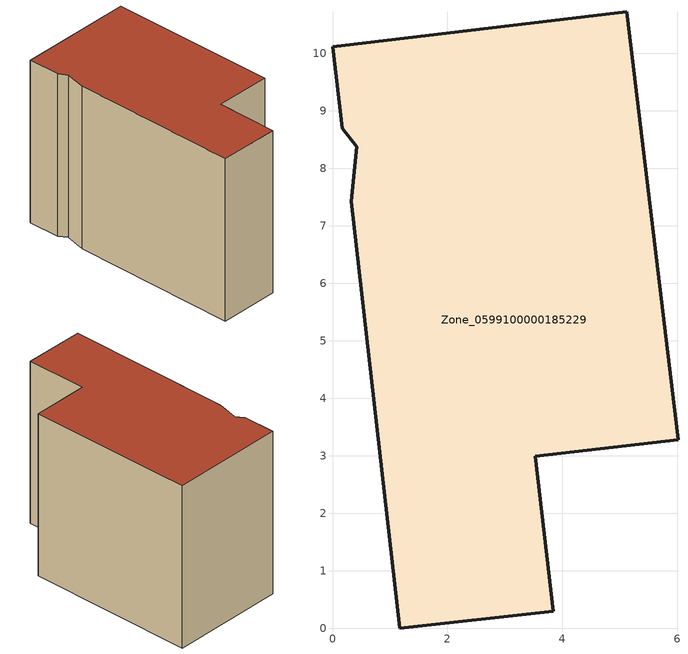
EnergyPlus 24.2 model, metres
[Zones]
Zone_0599100000185229
 floor ground (C_G): 0.32,7.43 0.42,8.38 0.17,8.7 0,10.12 5.12,10.73 6.01,3.28 3.53,2.99 3.84,0.3 1.17,0 z3.29
 wall outside (C_F): 1.17,0 3.84,0.3 3.53,2.99 6.01,3.28 5.12,10.73 0,10.12 0.17,8.7 0.42,8.38 0.32,7.43 1.17,0 z3.29:10.77
 roof outside (C_R): 0.42,8.38 0.32,7.43 1.17,0 3.84,0.3 3.53,2.99 6.01,3.28 5.12,10.73 0,10.12 0.17,8.7 z10.77
[BUILDING]
Pand.0599100000185229: North Axis=0; Terrain=City; Loads Convergence Tolerance Value=0.04; Temperature Convergence Tolerance Value=0.4; Solar Distribution=FullExterior; Maximum Number of Warmup Days=25; Minimum Number of Warmup Days=1
[Site:Location]
Rotterdam.The.Hague.AP_ZH_NLD Design_Conditions: Latitude=51.96; Longitude=4.45; Time Zone=1; Elevation=-4.5
[SITE:GROUNDTEMPERATURE:BUILDINGSURFACE]
18, 18, 18, 18, 18, 18, 18, 18, 18, 18, 18, 18
[MATERIAL] Thermal Absorptance=0.9; Solar Absorptance=0.7; Visible Absorptance=0.7
Name | Roughness | Thickness | Conductivity | Density | Specific Heat
G.TI.1946 | MediumSmooth | 0.15 | 1 | 540 | 1210
F.TI.1946 | Rough | 0.3 | 0.857143 | 1920 | 840
R.TI.1946 | MediumRough | 0.2 | 0.1 | 1500 | 1000
[CONSTRUCTION]
C_G: G.TI.1946
C_F: F.TI.1946
C_R: R.TI.1946
[ZONE]
Zone_0599100000185229: Type=1; Multiplier=1; Ceiling Height=Autocalculate; Volume=Autocalculate; Floor Area=autocalculate; Part of Total Floor Area=Yes
[ZONEINFILTRATION:DESIGNFLOWRATE]
Infil_Zone_0599100000185229: Zone or ZoneList or Space or SpaceList=Zone_0599100000185229; Schedule=AlwaysOn; Design Flow Rate Calculation Method=Flow/Area; Flow Rate per Floor Area=0.003; Constant Term Coefficient=1; Temperature Term Coefficient=0; Velocity Term Coefficient=0; Velocity Squared Term Coefficient=0
[HVACTEMPLATE:ZONE:IDEALLOADSAIRSYSTEM]
Zone_0599100000185229: Maximum Heating Supply Air Temperature=50; Minimum Cooling Supply Air Temperature=13; Maximum Heating Supply Air Humidity Ratio=0.0156; Minimum Cooling Supply Air Humidity Ratio=0.0077; Heating Limit=NoLimit; Cooling Limit=NoLimit; Dehumidification Control Type=ConstantSensibleHeatRatio; Cooling Sensible Heat Ratio=0.7; Dehumidification Setpoint=60; Humidification Control Type=None; Humidification Setpoint=30; Outdoor Air Method=None; Outdoor Air Flow Rate per Person=0.00944; Outdoor Air Flow Rate per Zone Floor Area=0; Outdoor Air Flow Rate per Zone=0; Demand Controlled Ventilation Type=None; Outdoor Air Economizer Type=NoEconomizer; Heat Recovery Type=None; Sensible Heat Recovery Effectiveness=0.7; Latent Heat Recovery Effectiveness=0.65
[ZONECONTROL:THERMOSTAT]
ThermostatControl_Zone_0599100000185229: Zone or ZoneList=Zone_0599100000185229; Control Type Schedule=DualSetpointControlType; Control 1=Thermostat_Zone_0599100000185229; Temperature Difference Between Cutout And Setpoint=0
[THERMOSTATSETPOINT:DUALSETPOINT]
Thermostat_Zone_0599100000185229: Heating Setpoint Temperature Schedule=HeatingSetpoint_Zone_0599100000185229; Cooling Setpoint Temperature Schedule=CoolingSetpoint_Zone_0599100000185229
[SCHEDULE:COMPACT]
HeatingSetpoint_Zone_0599100000185229: Through: 12/31, For: AllDays, Until: 24:00, 21
CoolingSetpoint_Zone_0599100000185229: Through: 12/31, For: AllDays, Until: 24:00, 24
DualSetpointControlType: Through: 12/31, For: AllDays, Until: 24:00, 4
AlwaysOn: Through: 12/31, For: AllDays, Until: 24:00, 1
